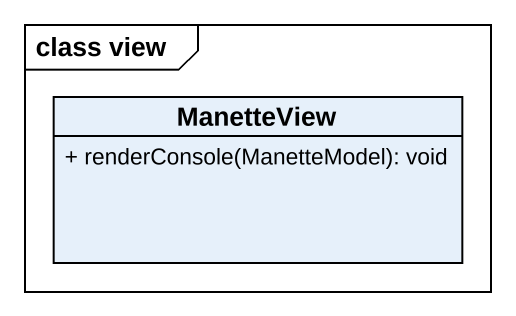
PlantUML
@startuml
mainframe class view
hide circle
hide empty members
skinparam classAttributeIconSize 0
class ManetteView {
  + renderConsole(ManetteModel): void
}
@enduml
